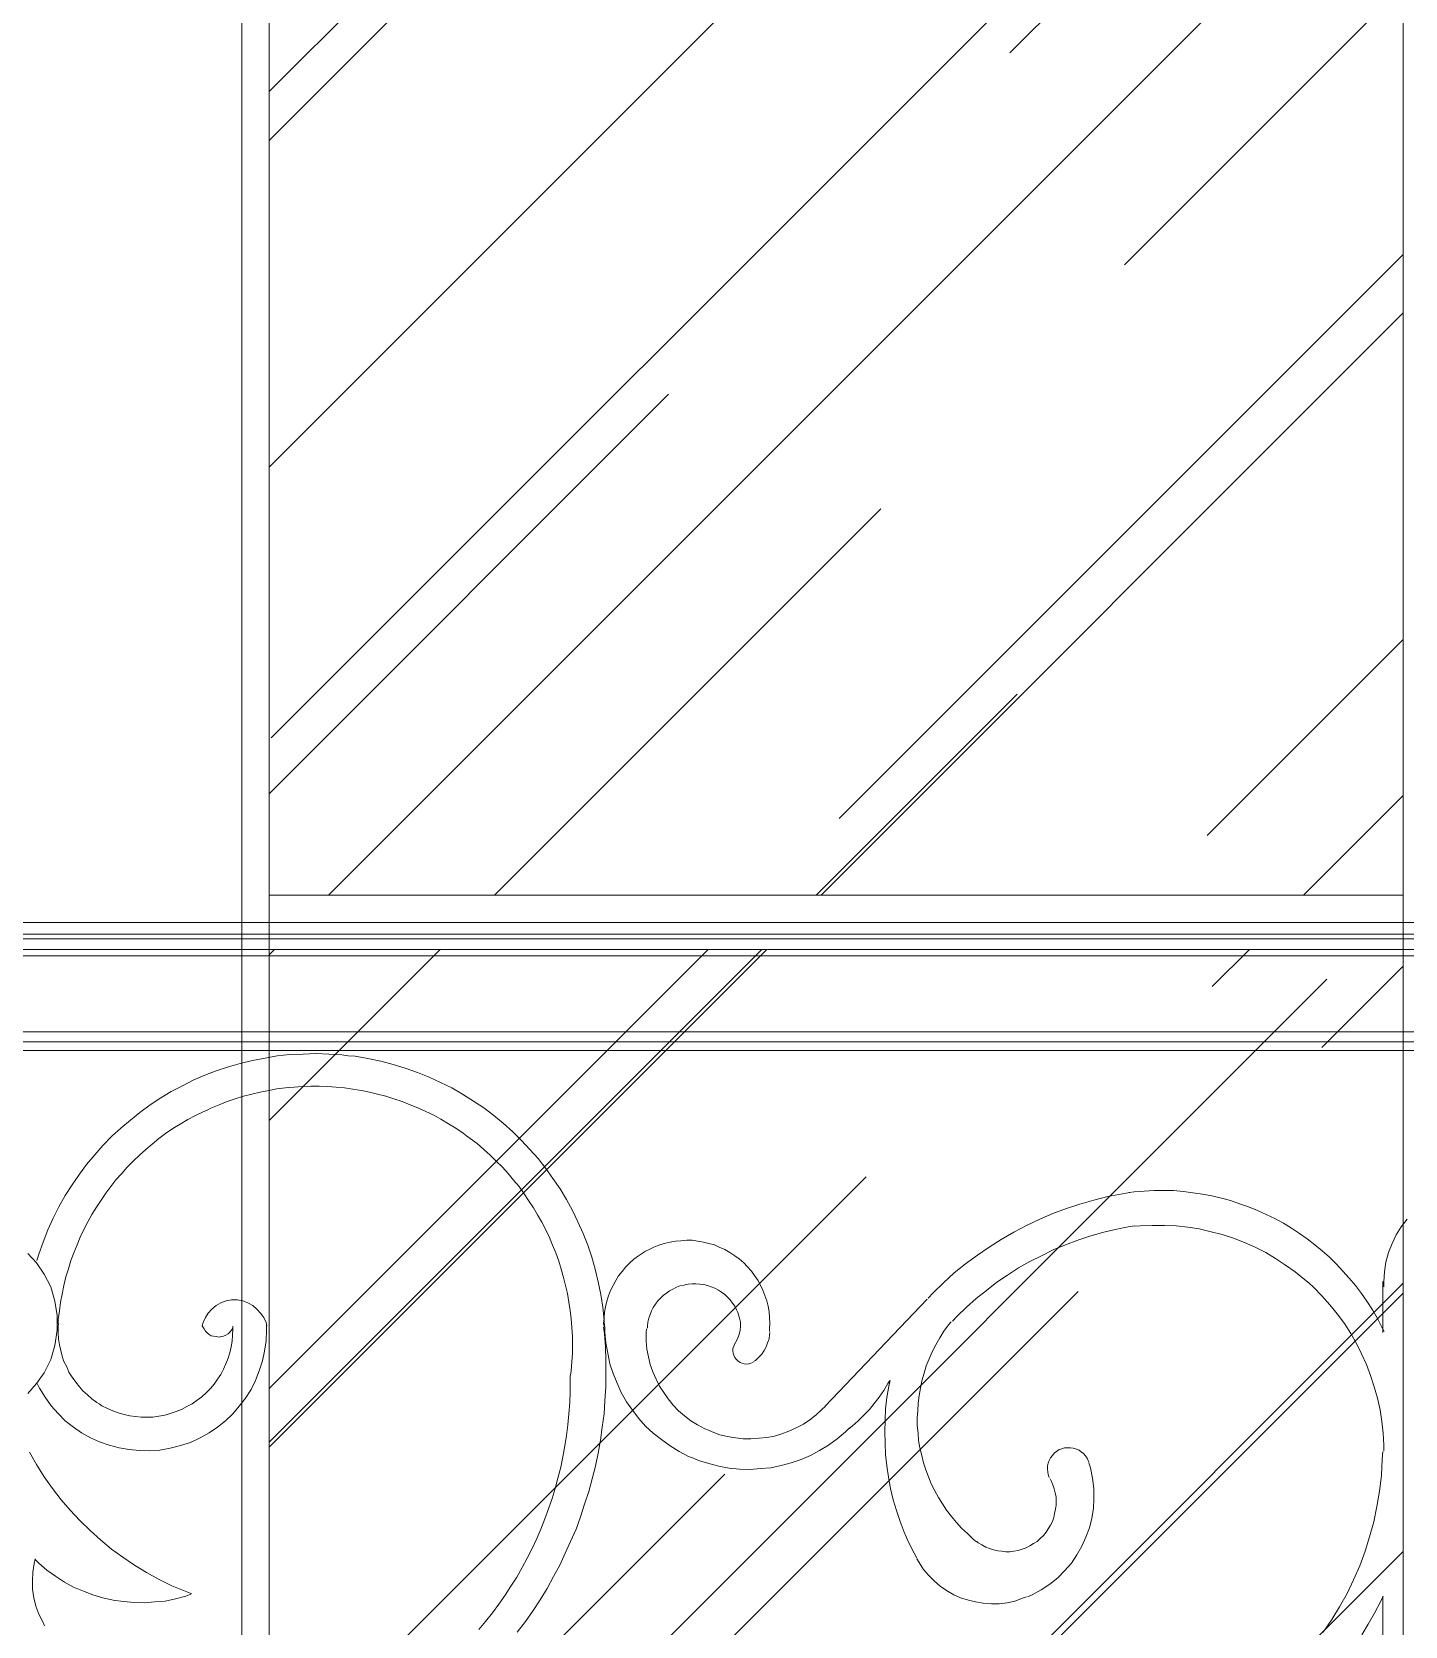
# Model space of a CAD drawing. Header units: millimetres. Extents: x -9564 to 494436, y -140371 to 4257.
# Drawn here: x 130236 to 130742, y -8964 to -8377 of the extents above; entities that cross this region are included whole.
import ezdxf

# ---------------------------------------------------------------- set-up
doc = ezdxf.new("R2010")
doc.units = ezdxf.units.MM
doc.header["$MEASUREMENT"] = 0
doc.linetypes.add('SLD-Solid', pattern=[0])
for name, color, linetype, lineweight in [('0.05', 252, 'Continuous', 5), ('09-Arsiran', 8, 'Continuous', 5), ('DOOR OPENING', 4, 'SLD-Solid', 5)]:
    doc.layers.add(name, color=color, linetype=linetype, lineweight=lineweight)

# ---------------------------------------------------------------- blocks, each defined once
blk = doc.blocks.new('j1')
at = {"layer": '09-Arsiran'}
h = blk.add_hatch(dxfattribs=at)
h.set_pattern_fill('AR-RROOF', color=256, scale=0.005, angle=45)
h.set_pattern_definition([(45, (0.02591, 0), (0.107763073, 0.287368196), [1.905, -0.254, 0.635, -0.127]), (45, (0.10044, 0.16434), (-0.20923997, 0.029634845), [0.381, -0.04191, 0.762, -0.09525]), (45, (-0.005524, 0.12123), (0.406805602, 0.527141034), [1.016, -0.1778, 0.508, -0.127])])
h.paths.add_polyline_path([(343.988, 201.51922), (343.93007, 201.51922), (343.5702, 201.51922), (343.5702, 200.72589), (343.988, 200.72589)])
h.paths.add_polyline_path([(343.5702, 199.91256), (343.988, 199.91256), (343.988, 200.70589), (343.5702, 200.70589)])
h.paths.add_polyline_path([(343.5702, 199.89256), (343.5702, 199.04853), (343.93007, 199.04853), (343.988, 199.04853), (343.988, 199.89256)])
h.paths.add_polyline_path([(342.9704, 199.04853), (343.22033, 199.04853), (343.3902, 199.04853), (343.3902, 199.89256), (343.22033, 199.89256), (342.9704, 199.89256)])
h.paths.add_polyline_path([(343.3902, 200.70589), (343.22033, 200.70589), (342.9704, 200.70589), (342.9704, 199.91256), (343.22033, 199.91256), (343.3902, 199.91256)])
h.paths.add_polyline_path([(342.9704, 200.72589), (343.22033, 200.72589), (343.3902, 200.72589), (343.3902, 201.51922), (343.22033, 201.51922), (342.9704, 201.51922)])
at = {"layer": 'DOOR OPENING'}
for p, q in [((343.5702, 199.91256), (343.988, 199.91256)), ((343.988, 199.89256), (343.5702, 199.89256))]:
    blk.add_line(p, q, dxfattribs=at)
for points in [[(343.5602, 201.52922), (343.5602, 199.03853), (343.998, 199.03853), (343.998, 201.52922)], [(343.988, 199.04853), (343.93007, 199.04853), (343.5702, 199.04853), (343.5702, 200.70589), (343.988, 200.70589)]]:
    blk.add_lwpolyline(points, close=True, dxfattribs=at)
blk = doc.blocks.new('DRHRH')
at = {"layer": '0.05'}
for p, q in [((692.7269, -24.2252), (668.9209, -24.2252)), ((668.9209, -24.2832), (692.7269, -24.2832)), ((668.9209, -24.3056), (692.7269, -24.3056)), ((668.9209, -24.3592), (692.7269, -24.3592)), ((668.9209, -24.3904), (692.7269, -24.3904)), ((668.9209, -24.7657), (692.7269, -24.7657)), ((668.9209, -24.8149), (692.7269, -24.8149)), ((668.9209, -24.8574), (692.7269, -24.8574)), ((669.8973, -24.8574), (691.4245, -24.8574)), ((669.8973, -24.8574), (691.4245, -24.8574)), ((681.9968, -24.8953), (681.9343, -24.9066)), ((682.0571, -24.8841), (681.9968, -24.8953)), ((682.1197, -24.8774), (682.0571, -24.8841)), ((682.1844, -24.8753), (682.1197, -24.8774)), ((682.247, -24.873), (682.1844, -24.8753)), ((682.3118, -24.8753), (682.247, -24.873)), ((682.3765, -24.8797), (682.3118, -24.8753)), ((682.4078, -24.8841), (682.3765, -24.8797)), ((682.4414, -24.8864), (682.4078, -24.8841)), ((682.504, -24.8976), (682.4414, -24.8864)), ((681.7555, -24.9579), (681.6997, -24.9803)), ((681.8158, -24.9378), (681.7555, -24.9579)), ((681.874, -24.9221), (681.8158, -24.9378)), ((681.9343, -24.9066), (681.874, -24.9221)), ((682.5687, -24.911), (682.504, -24.8976)), ((682.6291, -24.9266), (682.5687, -24.911)), ((682.6894, -24.9444), (682.6291, -24.9266)), ((682.7497, -24.9668), (682.6894, -24.9444)), ((682.8078, -24.9891), (682.7497, -24.9668)), ((681.588, -25.0316), (681.5321, -25.0607)), ((681.6416, -25.0048), (681.588, -25.0316)), ((681.6997, -24.9803), (681.6416, -25.0048)), ((682.0548, -25.0473), (682.0147, -25.0561)), ((682.0973, -25.0428), (682.0548, -25.0473)), ((682.1398, -25.0383), (682.0973, -25.0428)), ((682.18, -25.0361), (682.1398, -25.0383)), ((682.2224, -25.0338), (682.18, -25.0361)), ((682.2648, -25.0338), (682.2224, -25.0338)), ((682.3051, -25.0361), (682.2648, -25.0338)), ((682.3475, -25.0383), (682.3051, -25.0361)), ((682.39, -25.0428), (682.3475, -25.0383)), ((682.4302, -25.0494), (682.39, -25.0428)), ((682.4727, -25.0561), (682.4302, -25.0494)), ((682.8636, -25.016), (682.8078, -24.9891)), ((682.9195, -25.0428), (682.8636, -25.016)), ((682.9731, -25.074), (682.9195, -25.0428)), ((681.4293, -25.1254), (681.378, -25.1634)), ((681.4807, -25.092), (681.4293, -25.1254)), ((681.5321, -25.0607), (681.4807, -25.092)), ((681.769, -25.1254), (681.7287, -25.1433)), ((681.8091, -25.1098), (681.769, -25.1254)), ((681.8494, -25.0964), (681.8091, -25.1098)), ((681.8895, -25.083), (681.8494, -25.0964)), ((681.932, -25.074), (681.8895, -25.083)), ((681.9723, -25.0629), (681.932, -25.074)), ((682.0147, -25.0561), (681.9723, -25.0629)), ((682.5128, -25.0629), (682.4727, -25.0561)), ((682.5531, -25.074), (682.5128, -25.0629)), ((682.5932, -25.083), (682.5531, -25.074)), ((682.6335, -25.0964), (682.5932, -25.083)), ((682.6737, -25.1098), (682.6335, -25.0964)), ((682.7139, -25.1254), (682.6737, -25.1098)), ((682.7519, -25.1411), (682.7139, -25.1254)), ((683.0267, -25.1076), (682.9731, -25.074)), ((683.0781, -25.1411), (683.0267, -25.1076)), ((681.331, -25.2014), (681.2841, -25.2416)), ((681.378, -25.1634), (681.331, -25.2014)), ((681.6147, -25.1991), (681.5768, -25.2216)), ((681.6527, -25.1791), (681.6147, -25.1991)), ((681.6907, -25.1611), (681.6527, -25.1791)), ((681.7108, -25.1523), (681.6907, -25.1611)), ((681.7287, -25.1433), (681.7108, -25.1523)), ((682.7921, -25.159), (682.7519, -25.1411)), ((682.8301, -25.1768), (682.7921, -25.159)), ((682.8658, -25.197), (682.8301, -25.1768)), ((682.9038, -25.2193), (682.8658, -25.197)), ((683.1272, -25.1791), (683.0781, -25.1411)), ((683.1741, -25.217), (683.1272, -25.1791)), ((681.2394, -25.2818), (681.1947, -25.3265)), ((681.2841, -25.2416), (681.2394, -25.2818)), ((681.5053, -25.2684), (681.4718, -25.293)), ((681.541, -25.2438), (681.5053, -25.2684)), ((681.5768, -25.2216), (681.541, -25.2438)), ((682.9395, -25.2416), (682.9038, -25.2193)), ((682.9754, -25.2661), (682.9395, -25.2416)), ((682.9932, -25.2796), (682.9754, -25.2661)), ((683.0111, -25.293), (682.9932, -25.2796)), ((683.2211, -25.2595), (683.1741, -25.217)), ((683.2635, -25.302), (683.2211, -25.2595)), ((681.1947, -25.3265), (681.1546, -25.3734)), ((681.407, -25.3466), (681.3757, -25.3757)), ((681.4383, -25.3198), (681.407, -25.3466)), ((681.4718, -25.293), (681.4383, -25.3198)), ((683.0445, -25.3176), (683.0111, -25.293)), ((683.0781, -25.3466), (683.0445, -25.3176)), ((683.1094, -25.3757), (683.0781, -25.3466)), ((683.3059, -25.3466), (683.2635, -25.302)), ((683.3462, -25.3913), (683.3059, -25.3466)), ((681.1143, -25.4204), (681.0786, -25.4695)), ((681.1546, -25.3734), (681.1143, -25.4204)), ((681.3154, -25.4337), (681.2886, -25.465)), ((681.3444, -25.4047), (681.3154, -25.4337)), ((681.3757, -25.3757), (681.3444, -25.4047)), ((683.1384, -25.4047), (683.1094, -25.3757)), ((683.1696, -25.4337), (683.1384, -25.4047)), ((683.1987, -25.465), (683.1696, -25.4337)), ((683.3841, -25.4404), (683.3462, -25.3913)), ((683.4199, -25.4896), (683.3841, -25.4404)), ((681.0429, -25.5208), (681.0093, -25.5745)), ((681.0786, -25.4695), (681.0429, -25.5208)), ((681.2596, -25.4963), (681.235, -25.5298)), ((681.2886, -25.465), (681.2596, -25.4963)), ((683.2255, -25.4985), (683.1987, -25.465)), ((683.2524, -25.5298), (683.2255, -25.4985)), ((683.4556, -25.541), (683.4199, -25.4896)), ((681.0093, -25.5745), (680.978, -25.6304)), ((681.1859, -25.5968), (681.1634, -25.6325)), ((681.2104, -25.5633), (681.1859, -25.5968)), ((681.235, -25.5298), (681.2104, -25.5633)), ((683.2769, -25.5655), (683.2524, -25.5298)), ((683.2992, -25.5991), (683.2769, -25.5655)), ((683.3238, -25.6348), (683.2992, -25.5991)), ((683.4869, -25.5945), (683.4556, -25.541)), ((683.5159, -25.6483), (683.4869, -25.5945)), ((686.094, -25.5968), (686.0248, -25.617)), ((686.1633, -25.579), (686.094, -25.5968)), ((686.2348, -25.5655), (686.1633, -25.579)), ((686.2705, -25.5588), (686.2348, -25.5655)), ((686.2928, -25.5566), (686.2682, -25.5588)), ((686.342, -25.5521), (686.2928, -25.5566)), ((686.3911, -25.55), (686.342, -25.5521)), ((686.4381, -25.55), (686.3911, -25.55)), ((686.4872, -25.55), (686.4381, -25.55)), ((686.5364, -25.5544), (686.4872, -25.55)), ((686.5832, -25.5611), (686.5364, -25.5544)), ((686.6302, -25.5678), (686.5832, -25.5611)), ((686.6771, -25.5767), (686.6302, -25.5678)), ((686.7241, -25.5878), (686.6771, -25.5767)), ((686.7687, -25.5991), (686.7241, -25.5878)), ((686.8134, -25.6147), (686.7687, -25.5991)), ((680.978, -25.6304), (680.949, -25.6862)), ((681.1411, -25.6683), (681.121, -25.7041)), ((681.1634, -25.6325), (681.1411, -25.6683)), ((683.3439, -25.6705), (683.3238, -25.6348)), ((683.3641, -25.7063), (683.3439, -25.6705)), ((683.5428, -25.7041), (683.5159, -25.6483)), ((685.8907, -25.6638), (685.826, -25.6907)), ((685.9577, -25.6393), (685.8907, -25.6638)), ((686.0248, -25.617), (685.9577, -25.6393)), ((686.8581, -25.6304), (686.8134, -25.6147)), ((686.9028, -25.6483), (686.8581, -25.6304)), ((686.9452, -25.6683), (686.9028, -25.6483)), ((686.9876, -25.6884), (686.9452, -25.6683)), ((680.9222, -25.7443), (680.8999, -25.8045)), ((680.949, -25.6862), (680.9222, -25.7443)), ((681.101, -25.7421), (681.083, -25.78)), ((681.121, -25.7041), (681.101, -25.7421)), ((683.3841, -25.7443), (683.3641, -25.7063)), ((683.4021, -25.7823), (683.3841, -25.7443)), ((683.5696, -25.7621), (683.5428, -25.7041)), ((683.5919, -25.8202), (683.5696, -25.7621)), ((685.6986, -25.7554), (685.636, -25.7912)), ((685.7611, -25.722), (685.6986, -25.7554)), ((685.826, -25.6907), (685.7611, -25.722)), ((686.1365, -25.7577), (686.074, -25.7755)), ((686.199, -25.7421), (686.1365, -25.7577)), ((686.2638, -25.7287), (686.199, -25.7421)), ((686.2951, -25.7241), (686.2638, -25.7287)), ((686.3241, -25.7241), (686.2951, -25.7264)), ((686.3822, -25.722), (686.3241, -25.7241)), ((686.4425, -25.722), (686.3822, -25.722)), ((686.5007, -25.7241), (686.4425, -25.722)), ((686.5587, -25.7308), (686.5007, -25.7241)), ((686.6145, -25.7398), (686.5587, -25.7308)), ((686.6727, -25.7532), (686.6145, -25.7398)), ((686.7285, -25.7667), (686.6727, -25.7532)), ((687.0301, -25.7108), (686.9876, -25.6884)), ((687.0704, -25.7354), (687.0301, -25.7108)), ((687.1105, -25.7621), (687.0704, -25.7354)), ((687.1485, -25.789), (687.1105, -25.7621)), ((687.6132, -25.7287), (687.5886, -25.7688)), ((687.6422, -25.6907), (687.6132, -25.7287)), ((680.8999, -25.8045), (680.8776, -25.865)), ((681.0674, -25.818), (681.0517, -25.8582)), ((681.083, -25.78), (681.0674, -25.818)), ((683.4176, -25.8202), (683.4021, -25.7823)), ((683.4333, -25.8582), (683.4176, -25.8202)), ((683.6121, -25.8783), (683.5919, -25.8202)), ((683.918, -25.8291), (683.8913, -25.8425)), ((683.9426, -25.8202), (683.918, -25.8291)), ((683.9695, -25.8113), (683.9426, -25.8202)), ((683.9985, -25.8045), (683.9695, -25.8113)), ((684.0253, -25.8001), (683.9985, -25.8045)), ((684.0522, -25.7978), (684.0253, -25.8001)), ((684.0812, -25.7957), (684.0522, -25.7978)), ((684.1079, -25.7957), (684.0812, -25.7957)), ((684.1348, -25.8001), (684.1079, -25.7957)), ((684.1638, -25.8045), (684.1348, -25.8001)), ((684.1906, -25.8113), (684.1638, -25.8045)), ((684.2175, -25.818), (684.1906, -25.8113)), ((684.242, -25.8291), (684.2175, -25.818)), ((684.2688, -25.8404), (684.242, -25.8291)), ((684.2935, -25.856), (684.2688, -25.8404)), ((685.5757, -25.8291), (685.5177, -25.8694)), ((685.636, -25.7912), (685.5757, -25.8291)), ((685.9533, -25.818), (685.893, -25.8425)), ((686.0135, -25.7957), (685.9533, -25.818)), ((686.074, -25.7755), (686.0135, -25.7957)), ((686.7844, -25.7845), (686.7285, -25.7667)), ((686.8379, -25.8068), (686.7844, -25.7845)), ((686.8916, -25.8291), (686.8379, -25.8068)), ((686.9429, -25.856), (686.8916, -25.8291)), ((687.1865, -25.818), (687.1485, -25.789)), ((687.2222, -25.8471), (687.1865, -25.818)), ((687.5685, -25.8113), (687.5506, -25.856)), ((687.5886, -25.7688), (687.5685, -25.8113)), ((680.8663, -25.9074), (680.8239, -25.8604)), ((680.9043, -25.9632), (680.8663, -25.9074)), ((680.8776, -25.865), (680.8686, -25.8962)), ((681.0362, -25.8962), (681.025, -25.9364)), ((681.0517, -25.8582), (681.0362, -25.8962)), ((683.4489, -25.8984), (683.4333, -25.8582)), ((683.4601, -25.9387), (683.4489, -25.8984)), ((683.6276, -25.9387), (683.6121, -25.8783)), ((683.7996, -25.9074), (683.7796, -25.9275)), ((683.8198, -25.8895), (683.7996, -25.9074)), ((683.8421, -25.8717), (683.8198, -25.8895)), ((683.8666, -25.856), (683.8421, -25.8717)), ((683.8779, -25.8493), (683.8666, -25.856)), ((683.8913, -25.8425), (683.8779, -25.8493)), ((684.3046, -25.8627), (684.2935, -25.856)), ((684.318, -25.8717), (684.3046, -25.8627)), ((684.3403, -25.8872), (684.318, -25.8717)), ((684.3626, -25.9074), (684.3403, -25.8872)), ((684.3805, -25.9252), (684.3626, -25.9074)), ((685.4596, -25.9118), (685.4037, -25.9565)), ((685.5177, -25.8694), (685.4596, -25.9118)), ((685.7768, -25.9007), (685.721, -25.932)), ((685.8348, -25.8717), (685.7768, -25.9007)), ((685.893, -25.8425), (685.8348, -25.8717)), ((686.9921, -25.885), (686.9429, -25.856)), ((687.0412, -25.9185), (686.9921, -25.885)), ((687.0882, -25.9521), (687.0412, -25.9185)), ((687.2579, -25.8783), (687.2222, -25.8471)), ((687.2915, -25.9118), (687.2579, -25.8783)), ((687.3249, -25.9475), (687.2915, -25.9118)), ((687.5372, -25.903), (687.5305, -25.9521)), ((687.5506, -25.856), (687.5372, -25.903)), ((680.9379, -26.0258), (680.9043, -25.9632)), ((681.0116, -25.9767), (681.0026, -26.0191)), ((681.025, -25.9364), (681.0116, -25.9767)), ((683.4712, -25.9788), (683.4601, -25.9387)), ((683.4825, -26.0191), (683.4712, -25.9788)), ((683.6433, -26.0012), (683.6276, -25.9387)), ((683.7305, -25.9945), (683.717, -26.0191)), ((683.7438, -25.9721), (683.7305, -25.9945)), ((683.7616, -25.9498), (683.7438, -25.9721)), ((683.7796, -25.9275), (683.7616, -25.9498)), ((684.4006, -25.9475), (684.3805, -25.9252)), ((684.4163, -25.97), (684.4006, -25.9475)), ((684.4319, -25.9922), (684.4163, -25.97)), ((684.4453, -26.0168), (684.4319, -25.9922)), ((685.4037, -25.9565), (685.3501, -26.0057)), ((685.6673, -25.9677), (685.6137, -26.0034)), ((685.721, -25.932), (685.6673, -25.9677)), ((687.1351, -25.99), (687.0882, -25.9521)), ((687.1575, -26.0079), (687.1351, -25.99)), ((687.3562, -25.9834), (687.3249, -25.9475)), ((687.3875, -26.0191), (687.3562, -25.9834)), ((687.5216, -26.2514), (687.5216, -25.999)), ((687.5305, -25.9521), (687.5261, -26.0012)), ((680.958, -26.0972), (680.9379, -26.0258)), ((680.9937, -26.0615), (680.9847, -26.1017)), ((681.0026, -26.0191), (680.9937, -26.0615)), ((683.4913, -26.0592), (683.4825, -26.0191)), ((683.4981, -26.1017), (683.4913, -26.0592)), ((683.6566, -26.0638), (683.6433, -26.0012)), ((683.6656, -26.1262), (683.6566, -26.0638)), ((683.6946, -26.0704), (683.6858, -26.0972)), ((683.7036, -26.0437), (683.6946, -26.0704)), ((683.717, -26.0191), (683.7036, -26.0437)), ((683.965, -26.0682), (683.9516, -26.0817)), ((683.9806, -26.0571), (683.965, -26.0682)), ((683.9963, -26.0458), (683.9806, -26.0571)), ((684.0119, -26.037), (683.9963, -26.0458)), ((684.0298, -26.028), (684.0119, -26.037)), ((684.0476, -26.0212), (684.0298, -26.028)), ((684.0678, -26.0168), (684.0476, -26.0212)), ((684.0767, -26.0145), (684.0678, -26.0168)), ((684.0879, -26.0124), (684.0767, -26.0145)), ((684.1079, -26.0101), (684.0879, -26.0124)), ((684.1259, -26.0101), (684.1079, -26.0101)), ((684.1459, -26.0124), (684.1259, -26.0101)), ((684.166, -26.0145), (684.1459, -26.0124)), ((684.1839, -26.0191), (684.166, -26.0145)), ((684.2018, -26.0258), (684.1839, -26.0191)), ((684.2196, -26.0325), (684.2018, -26.0258)), ((684.2376, -26.0414), (684.2196, -26.0325)), ((684.2532, -26.0525), (684.2376, -26.0414)), ((684.2688, -26.0638), (684.2532, -26.0525)), ((684.2822, -26.0771), (684.2688, -26.0638)), ((684.2956, -26.0905), (684.2822, -26.0771)), ((684.4565, -26.0414), (684.4453, -26.0168)), ((684.4676, -26.0682), (684.4565, -26.0414)), ((684.4766, -26.095), (684.4676, -26.0682)), ((685.2987, -26.0548), (685.2741, -26.0817)), ((685.3501, -26.0057), (685.2987, -26.0548)), ((685.5623, -26.0437), (685.511, -26.0838)), ((685.6137, -26.0034), (685.5623, -26.0437)), ((687.1798, -26.028), (687.1575, -26.0079)), ((687.2199, -26.0704), (687.1798, -26.028)), ((687.2602, -26.1151), (687.2199, -26.0704)), ((687.4166, -26.0592), (687.3875, -26.0191)), ((687.4433, -26.0972), (687.4166, -26.0592)), ((687.5261, -26.0012), (687.5261, -26.0258)), ((680.9692, -26.1665), (680.958, -26.0972)), ((680.9803, -26.1442), (680.9736, -26.1867)), ((680.9847, -26.1017), (680.9803, -26.1442)), ((681.7153, -26.1554), (681.7018, -26.1777)), ((681.7331, -26.1352), (681.7153, -26.1554)), ((681.7555, -26.1174), (681.7331, -26.1352)), ((681.7778, -26.104), (681.7555, -26.1174)), ((681.8047, -26.095), (681.7778, -26.104)), ((681.8314, -26.0905), (681.8047, -26.095)), ((681.8448, -26.0905), (681.8314, -26.0905)), ((681.8605, -26.0905), (681.8448, -26.0905)), ((681.8873, -26.095), (681.8605, -26.0905)), ((681.9118, -26.104), (681.8873, -26.095)), ((681.9364, -26.1174), (681.9118, -26.104)), ((681.9566, -26.1352), (681.9364, -26.1174)), ((681.9744, -26.1554), (681.9566, -26.1352)), ((681.9901, -26.1777), (681.9744, -26.1554)), ((683.5048, -26.142), (683.4981, -26.1017)), ((683.5092, -26.1844), (683.5048, -26.142)), ((683.6723, -26.1911), (683.6656, -26.1262)), ((683.6746, -26.1508), (683.6723, -26.1799)), ((683.6791, -26.1241), (683.6746, -26.1508)), ((683.6858, -26.0972), (683.6791, -26.1241)), ((683.9069, -26.1442), (683.9002, -26.1621)), ((683.9159, -26.1285), (683.9069, -26.1442)), ((683.927, -26.1107), (683.9159, -26.1285)), ((683.9382, -26.095), (683.927, -26.1107)), ((683.9516, -26.0817), (683.9382, -26.095)), ((684.3068, -26.1062), (684.2956, -26.0905)), ((684.318, -26.1218), (684.3068, -26.1062)), ((684.3269, -26.1397), (684.318, -26.1218)), ((684.3313, -26.1487), (684.3269, -26.1397)), ((684.3359, -26.1598), (684.3336, -26.1508)), ((684.4833, -26.1218), (684.4766, -26.095)), ((684.4877, -26.1487), (684.4833, -26.1218)), ((684.49, -26.1777), (684.4877, -26.1487)), ((685.2697, -26.0861), (684.7647, -26.6155)), ((685.464, -26.1262), (685.4171, -26.171)), ((685.511, -26.0838), (685.464, -26.1262)), ((687.2959, -26.1598), (687.2602, -26.1151)), ((687.4702, -26.1397), (687.4433, -26.0972)), ((687.4948, -26.1821), (687.4702, -26.1397)), ((680.9692, -26.2402), (680.9692, -26.1665)), ((680.9736, -26.1867), (680.9736, -26.209)), ((680.9759, -26.209), (680.9736, -26.2224)), ((680.9736, -26.2224), (680.9736, -26.2537)), ((681.6907, -26.2022), (681.6863, -26.2179)), ((681.6863, -26.2179), (681.6951, -26.2335)), ((681.7018, -26.1777), (681.6907, -26.2022)), ((681.6951, -26.2335), (681.7018, -26.2447)), ((681.8314, -26.2402), (681.8381, -26.2291)), ((681.836, -26.2648), (681.8381, -26.2358)), ((681.8381, -26.2358), (681.8381, -26.2201)), ((682.0013, -26.2022), (681.9901, -26.1777)), ((682.0057, -26.2179), (682.0013, -26.2022)), ((682.0035, -26.2402), (682.0035, -26.2134)), ((683.5138, -26.2268), (683.5092, -26.1844)), ((683.5159, -26.2692), (683.5138, -26.2268)), ((683.6723, -26.1799), (683.6701, -26.209)), ((683.6701, -26.209), (683.6723, -26.2224)), ((683.6746, -26.2581), (683.6701, -26.2247)), ((683.6746, -26.2247), (683.6723, -26.1911)), ((683.6768, -26.2224), (683.6768, -26.2492)), ((683.8823, -26.2335), (683.8801, -26.2537)), ((683.889, -26.2), (683.8868, -26.2201)), ((683.8868, -26.2201), (683.8868, -26.2291)), ((683.8935, -26.1799), (683.889, -26.2)), ((683.9002, -26.1621), (683.8935, -26.1799)), ((684.3426, -26.1799), (684.3359, -26.1598)), ((684.347, -26.2), (684.3426, -26.1799)), ((684.3447, -26.2402), (684.347, -26.2201)), ((684.347, -26.2201), (684.347, -26.2)), ((684.4922, -26.2045), (684.49, -26.1777)), ((684.49, -26.2335), (684.4922, -26.2045)), ((684.49, -26.2469), (684.49, -26.2335)), ((685.3747, -26.2134), (685.3523, -26.2447)), ((685.3881, -26.1978), (685.3747, -26.2134)), ((685.4171, -26.171), (685.3947, -26.1955)), ((687.3316, -26.2067), (687.2959, -26.1598)), ((687.3629, -26.2558), (687.3316, -26.2067)), ((687.5171, -26.2247), (687.4948, -26.1821)), ((687.5283, -26.2469), (687.5171, -26.2247)), ((680.958, -26.3162), (680.9692, -26.2402)), ((680.9736, -26.2537), (680.9759, -26.2827)), ((680.9759, -26.2827), (680.9803, -26.3117)), ((680.9803, -26.3117), (680.987, -26.3408)), ((681.7018, -26.2447), (681.7108, -26.2537)), ((681.7108, -26.2537), (681.7198, -26.2604)), ((681.7198, -26.2604), (681.731, -26.2671)), ((681.731, -26.2671), (681.7421, -26.2692)), ((681.7421, -26.2692), (681.7555, -26.2715)), ((681.7555, -26.2715), (681.769, -26.2738)), ((681.769, -26.2738), (681.7801, -26.2715)), ((681.7801, -26.2715), (681.7913, -26.2692)), ((681.7913, -26.2692), (681.8024, -26.2648)), ((681.8024, -26.2648), (681.8136, -26.2581)), ((681.8136, -26.2581), (681.8225, -26.2492)), ((681.8225, -26.2492), (681.8314, -26.2402)), ((681.8293, -26.3229), (681.8337, -26.2938)), ((681.8337, -26.2938), (681.836, -26.2648)), ((681.9945, -26.343), (682.0013, -26.2917)), ((682.0013, -26.2917), (682.0035, -26.2402)), ((683.5159, -26.3117), (683.5159, -26.2692)), ((683.5159, -26.3542), (683.5159, -26.3117)), ((683.6791, -26.3229), (683.6746, -26.2581)), ((683.6768, -26.2492), (683.6812, -26.3028)), ((683.6812, -26.3028), (683.6902, -26.3542)), ((683.8801, -26.2537), (683.8801, -26.2938)), ((683.8801, -26.2938), (683.8846, -26.3341)), ((684.3202, -26.3028), (684.3135, -26.3184)), ((684.3202, -26.3051), (684.3246, -26.2961)), ((684.3246, -26.2961), (684.3336, -26.2782)), ((684.3336, -26.2782), (684.3403, -26.2604)), ((684.3403, -26.2604), (684.3447, -26.2402)), ((684.4743, -26.3229), (684.481, -26.3028)), ((684.481, -26.3028), (684.4877, -26.2827)), ((684.4877, -26.2827), (684.49, -26.2625)), ((684.49, -26.2625), (684.4922, -26.2514)), ((685.3121, -26.3117), (685.2943, -26.3475)), ((685.3323, -26.2782), (685.3121, -26.3117)), ((685.3523, -26.2447), (685.3323, -26.2782)), ((687.3921, -26.3051), (687.3629, -26.2558)), ((687.4166, -26.3564), (687.3921, -26.3051)), ((680.9043, -26.4502), (680.9379, -26.3855)), ((680.9379, -26.3855), (680.958, -26.3162)), ((680.987, -26.3408), (680.9937, -26.3675)), ((680.9937, -26.3675), (681.0026, -26.3944)), ((681.8024, -26.4055), (681.8136, -26.3788)), ((681.8136, -26.3788), (681.8225, -26.3519)), ((681.8225, -26.3519), (681.8293, -26.3229)), ((681.9677, -26.4412), (681.9834, -26.3921)), ((681.9834, -26.3921), (681.9945, -26.343)), ((683.5138, -26.3967), (683.5159, -26.3542)), ((683.6812, -26.3899), (683.6791, -26.3229)), ((683.6812, -26.4569), (683.6812, -26.3899)), ((683.6902, -26.3542), (683.7013, -26.4055)), ((683.8846, -26.3341), (683.8913, -26.3721)), ((683.8913, -26.3721), (683.9002, -26.4101)), ((684.3135, -26.3184), (684.309, -26.3297)), ((684.309, -26.3297), (684.309, -26.343)), ((684.309, -26.343), (684.3113, -26.3542)), ((684.3113, -26.3542), (684.3135, -26.3631)), ((684.3135, -26.3631), (684.318, -26.3742)), ((684.318, -26.3742), (684.3246, -26.3832)), ((684.3246, -26.3832), (684.3336, -26.3921)), ((684.3336, -26.3921), (684.3447, -26.3988)), ((684.4117, -26.3944), (684.4207, -26.3899)), ((684.4207, -26.3899), (684.4363, -26.3742)), ((684.4363, -26.3742), (684.452, -26.3587)), ((684.452, -26.3587), (684.4632, -26.3408)), ((684.4632, -26.3408), (684.4743, -26.3229)), ((685.2786, -26.3809), (685.2651, -26.4167)), ((685.2943, -26.3475), (685.2786, -26.3809)), ((687.4412, -26.4101), (687.4166, -26.3564)), ((680.8663, -26.5038), (680.9043, -26.4502)), ((681.0026, -26.3944), (681.016, -26.4212)), ((681.016, -26.4212), (681.0272, -26.4479)), ((681.0272, -26.4479), (681.0429, -26.4725)), ((681.0429, -26.4725), (681.0607, -26.4971)), ((681.7623, -26.4815), (681.7778, -26.4592)), ((681.7778, -26.4592), (681.7913, -26.4324)), ((681.7913, -26.4324), (681.8024, -26.4055)), ((681.9498, -26.4882), (681.9677, -26.4412)), ((683.5048, -26.4905), (683.5048, -26.4637)), ((683.5071, -26.4614), (683.5092, -26.4412)), ((683.5092, -26.4412), (683.5138, -26.3967)), ((683.6812, -26.5217), (683.6812, -26.4569)), ((683.7013, -26.4055), (683.717, -26.4547)), ((683.717, -26.4547), (683.7371, -26.5016)), ((683.9002, -26.4101), (683.9136, -26.4458)), ((683.9136, -26.4458), (683.9292, -26.4815)), ((684.3447, -26.3988), (684.3537, -26.4034)), ((684.3537, -26.4034), (684.3649, -26.4055)), ((684.3649, -26.4055), (684.376, -26.4078)), ((684.376, -26.4078), (684.3872, -26.4055)), ((684.3872, -26.4055), (684.3984, -26.4034)), ((684.3984, -26.4034), (684.4096, -26.3988)), ((685.254, -26.4525), (685.2429, -26.4905)), ((685.2651, -26.4167), (685.254, -26.4525)), ((687.4612, -26.4637), (687.4412, -26.4101)), ((687.4792, -26.5195), (687.4612, -26.4637)), ((680.8239, -26.5529), (680.8663, -26.5038)), ((680.8709, -26.5038), (680.882, -26.5262)), ((680.882, -26.5262), (680.9089, -26.5709)), ((681.0607, -26.4971), (681.0786, -26.5195)), ((681.0786, -26.5195), (681.0964, -26.5396)), ((681.0964, -26.5396), (681.1189, -26.5597)), ((681.684, -26.5686), (681.7064, -26.5485)), ((681.7064, -26.5485), (681.7264, -26.5284)), ((681.7264, -26.5284), (681.7444, -26.5061)), ((681.7444, -26.5061), (681.7623, -26.4815)), ((681.9007, -26.5754), (681.9275, -26.5329)), ((681.9275, -26.5329), (681.9498, -26.4882)), ((683.5025, -26.5977), (683.5048, -26.5441)), ((683.5048, -26.5441), (683.5048, -26.4905)), ((683.6768, -26.5888), (683.6812, -26.5217)), ((683.7371, -26.5016), (683.7572, -26.5485)), ((683.7572, -26.5485), (683.784, -26.5932)), ((683.9292, -26.4815), (683.9471, -26.5172)), ((683.9471, -26.5172), (683.9672, -26.5485)), ((683.9672, -26.5485), (683.9896, -26.5798)), ((685.0329, -26.5709), (685.0552, -26.5374)), ((685.0552, -26.5374), (685.0753, -26.5038)), ((685.0797, -26.5172), (685.0709, -26.5731)), ((685.0753, -26.5038), (685.0843, -26.4882)), ((685.0864, -26.4882), (685.0797, -26.5172)), ((685.2361, -26.5262), (685.2294, -26.5619)), ((685.2429, -26.4905), (685.2361, -26.5262)), ((687.4948, -26.5754), (687.4792, -26.5195)), ((680.9089, -26.5709), (680.9401, -26.6134)), ((680.9401, -26.6134), (680.9736, -26.6514)), ((681.1189, -26.5597), (681.1411, -26.5798)), ((681.1411, -26.5798), (681.1657, -26.5977)), ((681.1657, -26.5977), (681.1769, -26.6044)), ((681.1769, -26.6044), (681.1903, -26.6134)), ((681.1903, -26.6134), (681.2171, -26.6268)), ((681.2171, -26.6268), (681.2439, -26.6379)), ((681.5836, -26.6312), (681.6103, -26.6178)), ((681.6103, -26.6178), (681.6237, -26.6111)), ((681.6237, -26.6111), (681.6371, -26.6044)), ((681.6371, -26.6044), (681.6617, -26.5865)), ((681.6617, -26.5865), (681.684, -26.5686)), ((681.8381, -26.6535), (681.8694, -26.6155)), ((681.8694, -26.6155), (681.9007, -26.5754)), ((683.4981, -26.6535), (683.5025, -26.5977)), ((683.6723, -26.6535), (683.6768, -26.5888)), ((683.784, -26.5932), (683.8131, -26.6356)), ((683.9896, -26.5798), (684.0142, -26.6111)), ((684.0142, -26.6111), (684.0409, -26.6379)), ((684.7492, -26.6312), (684.7647, -26.6178)), ((684.9837, -26.6312), (685.0083, -26.6021)), ((685.0083, -26.6021), (685.0329, -26.5709)), ((685.0641, -26.6289), (685.0619, -26.6848)), ((685.0709, -26.5731), (685.0641, -26.6289)), ((685.225, -26.5999), (685.2227, -26.6379)), ((685.2294, -26.5619), (685.225, -26.5999)), ((687.5082, -26.6334), (687.4948, -26.5754)), ((680.9736, -26.6514), (681.0093, -26.6871)), ((681.0093, -26.6871), (681.0496, -26.7184)), ((681.2439, -26.6379), (681.2707, -26.6491)), ((681.2707, -26.6491), (681.2997, -26.6558)), ((681.2997, -26.6558), (681.3289, -26.6625)), ((681.3289, -26.6625), (681.3556, -26.6669)), ((681.3556, -26.6669), (681.3847, -26.6692)), ((681.3847, -26.6692), (681.4137, -26.6692)), ((681.4137, -26.6692), (681.4427, -26.6692)), ((681.4427, -26.6692), (681.4718, -26.6647)), ((681.4718, -26.6647), (681.5008, -26.6602)), ((681.5008, -26.6602), (681.5277, -26.6514)), ((681.5277, -26.6514), (681.5567, -26.6424)), ((681.5567, -26.6424), (681.5836, -26.6312)), ((681.7623, -26.7184), (681.8003, -26.6871)), ((681.8003, -26.6871), (681.8381, -26.6535)), ((683.4869, -26.7608), (683.4936, -26.7072)), ((683.4936, -26.7072), (683.4981, -26.6535)), ((683.6633, -26.7184), (683.6723, -26.6535)), ((683.8131, -26.6356), (683.8443, -26.6759)), ((683.8443, -26.6759), (683.8779, -26.7138)), ((684.0409, -26.6379), (684.07, -26.6625)), ((684.07, -26.6625), (684.1013, -26.6871)), ((684.1013, -26.6871), (684.1348, -26.7072)), ((684.1348, -26.7072), (684.1705, -26.7272)), ((684.6217, -26.7228), (684.6576, -26.7049)), ((684.6576, -26.7049), (684.6889, -26.6825)), ((684.6889, -26.6825), (684.7202, -26.6579)), ((684.7202, -26.6579), (684.7492, -26.6312)), ((684.8989, -26.7138), (684.9279, -26.6871)), ((684.9279, -26.6871), (684.9569, -26.6602)), ((684.9569, -26.6602), (684.9837, -26.6312)), ((685.0619, -26.6848), (685.0597, -26.7429)), ((685.2227, -26.6379), (685.2206, -26.6736)), ((685.2206, -26.6736), (685.2206, -26.7116)), ((687.5171, -26.6915), (687.5082, -26.6334)), ((687.5238, -26.7496), (687.5171, -26.6915)), ((681.0496, -26.7184), (681.0897, -26.7474)), ((681.0897, -26.7474), (681.1344, -26.7719)), ((681.1344, -26.7719), (681.1791, -26.7921)), ((681.6281, -26.7942), (681.6751, -26.7719)), ((681.6751, -26.7719), (681.7198, -26.7474)), ((681.7198, -26.7474), (681.7623, -26.7184)), ((683.4779, -26.8122), (683.4869, -26.7608)), ((683.6433, -26.8479), (683.6545, -26.7831)), ((683.6545, -26.7831), (683.6633, -26.7184)), ((683.8779, -26.7138), (683.9159, -26.7496)), ((683.9159, -26.7496), (683.956, -26.7809)), ((683.956, -26.7809), (683.9985, -26.8122)), ((684.1705, -26.7272), (684.1883, -26.7339)), ((684.1883, -26.7339), (684.2063, -26.7429)), ((684.2063, -26.7429), (684.2442, -26.7564)), ((684.2442, -26.7564), (684.2822, -26.7652)), ((684.2822, -26.7652), (684.3225, -26.7719)), ((684.3225, -26.7719), (684.3605, -26.7764)), ((684.3605, -26.7764), (684.3984, -26.7764)), ((684.3984, -26.7764), (684.4386, -26.7742)), ((684.4386, -26.7742), (684.4766, -26.7696)), ((684.4766, -26.7696), (684.5146, -26.7629)), ((684.5146, -26.7629), (684.5503, -26.7518)), ((684.5503, -26.7518), (684.586, -26.7384)), ((684.586, -26.7384), (684.6217, -26.7228)), ((684.7826, -26.8076), (684.8251, -26.7764)), ((684.8251, -26.7764), (684.8653, -26.7429)), ((684.8653, -26.7429), (684.8854, -26.7228)), ((684.8832, -26.7251), (684.8989, -26.7138)), ((685.0597, -26.7429), (685.0619, -26.7988)), ((685.2206, -26.7116), (685.225, -26.7496)), ((685.225, -26.7496), (685.2273, -26.7854)), ((685.2273, -26.7854), (685.2339, -26.8211)), ((687.5261, -26.8076), (687.5238, -26.7496)), ((680.8329, -26.8434), (680.8663, -26.9038)), ((681.1791, -26.7921), (681.226, -26.8076)), ((681.226, -26.8076), (681.2751, -26.8211)), ((681.2751, -26.8211), (681.3243, -26.8301)), ((681.3243, -26.8301), (681.3757, -26.8345)), ((681.3757, -26.8345), (681.4249, -26.8368)), ((681.4249, -26.8368), (681.4763, -26.8322)), ((681.4763, -26.8322), (681.5277, -26.8234)), ((681.5277, -26.8234), (681.5544, -26.8166)), ((681.5544, -26.8166), (681.579, -26.8099)), ((681.579, -26.8099), (681.6281, -26.7942)), ((683.4579, -26.9172), (683.4691, -26.8658)), ((683.4691, -26.8658), (683.4779, -26.8122)), ((683.6299, -26.9126), (683.6433, -26.8479)), ((683.9985, -26.8122), (684.0432, -26.8389)), ((684.0432, -26.8389), (684.09, -26.8635)), ((684.09, -26.8635), (684.1146, -26.8725)), ((684.6463, -26.8792), (684.6933, -26.8591)), ((684.6933, -26.8591), (684.738, -26.8345)), ((684.738, -26.8345), (684.7826, -26.8076)), ((685.0619, -26.7988), (685.0641, -26.8546)), ((685.0641, -26.8546), (685.0709, -26.9105)), ((685.2339, -26.8211), (685.2429, -26.8591)), ((685.2429, -26.8591), (685.2518, -26.8948)), ((685.8885, -26.8591), (685.8795, -26.8702)), ((685.8974, -26.8479), (685.8885, -26.8591)), ((685.9086, -26.8389), (685.8974, -26.8479)), ((685.922, -26.8301), (685.9086, -26.8389)), ((685.9354, -26.8255), (685.922, -26.8301)), ((685.9488, -26.8211), (685.9354, -26.8255)), ((685.9623, -26.8211), (685.9488, -26.8211)), ((685.9778, -26.8211), (685.9623, -26.8211)), ((685.9913, -26.8234), (685.9778, -26.8211)), ((686.007, -26.8278), (685.9913, -26.8234)), ((686.0203, -26.8322), (686.007, -26.8278)), ((686.0315, -26.8412), (686.0203, -26.8322)), ((686.0427, -26.8501), (686.0315, -26.8412)), ((686.0515, -26.8613), (686.0427, -26.8501)), ((686.0605, -26.8725), (686.0515, -26.8613)), ((687.5193, -26.8769), (687.5216, -26.8389)), ((687.5261, -26.8368), (687.5261, -26.8076)), ((680.8663, -26.9038), (680.9043, -26.9641)), ((683.4445, -26.9708), (683.4579, -26.9172)), ((683.6142, -26.9752), (683.6299, -26.9126)), ((684.1146, -26.8725), (684.1392, -26.8836)), ((684.1392, -26.8836), (684.1906, -26.8992)), ((684.1906, -26.8992), (684.2398, -26.9126)), ((684.2398, -26.9126), (684.2912, -26.9216)), ((684.2912, -26.9216), (684.3426, -26.9261)), ((684.3426, -26.9261), (684.3939, -26.9283)), ((684.3939, -26.9283), (684.4453, -26.9238)), ((684.4453, -26.9238), (684.4967, -26.9194)), ((684.4967, -26.9194), (684.548, -26.9082)), ((684.548, -26.9082), (684.5972, -26.8948)), ((684.5972, -26.8948), (684.6463, -26.8792)), ((685.0709, -26.9105), (685.0776, -26.9663)), ((685.2518, -26.8948), (685.263, -26.9305)), ((685.263, -26.9305), (685.2764, -26.9641)), ((685.8684, -26.8971), (685.864, -26.9105)), ((685.864, -26.9105), (685.864, -26.9261)), ((685.864, -26.9261), (685.8661, -26.9395)), ((685.8661, -26.9395), (685.8684, -26.9529)), ((685.8728, -26.8836), (685.8684, -26.8971)), ((685.8795, -26.8702), (685.8728, -26.8836)), ((686.0694, -26.8926), (686.0605, -26.8725)), ((686.0761, -26.9194), (686.0694, -26.8948)), ((686.0874, -26.9708), (686.0761, -26.9194)), ((687.5149, -26.9574), (687.5193, -26.8769)), ((680.9043, -26.9641), (680.9467, -27.0222)), ((680.9467, -27.0222), (680.9893, -27.0781)), ((683.4154, -27.0713), (683.4311, -27.0222)), ((683.4311, -27.0222), (683.4445, -26.9708)), ((683.5963, -27.0378), (683.6142, -26.9752)), ((685.0776, -26.9663), (685.0887, -27.0222)), ((685.0887, -27.0222), (685.1021, -27.0781)), ((685.2764, -26.9641), (685.2897, -26.9998)), ((685.2897, -26.9998), (685.3077, -27.0333)), ((685.8684, -26.9529), (685.8728, -26.9685)), ((685.8818, -26.9842), (685.8773, -26.9752)), ((685.8907, -27.0042), (685.8818, -26.9842)), ((685.8974, -27.0244), (685.8907, -27.0042)), ((686.094, -27.0222), (686.0874, -26.9708)), ((686.094, -27.0713), (686.094, -27.0222)), ((687.5059, -27.0355), (687.5149, -26.9574)), ((680.9893, -27.0781), (681.0339, -27.1293)), ((683.3975, -27.1226), (683.4154, -27.0713)), ((683.5562, -27.1629), (683.5762, -27.1003)), ((683.5762, -27.1003), (683.5963, -27.0378)), ((685.1021, -27.0781), (685.1177, -27.1316)), ((685.3077, -27.0333), (685.3256, -27.0668)), ((685.3256, -27.0668), (685.3456, -27.0981)), ((685.3456, -27.0981), (685.3657, -27.1293)), ((685.902, -27.0445), (685.8974, -27.0244)), ((685.9064, -27.0646), (685.902, -27.0445)), ((685.9064, -27.0846), (685.9064, -27.0646)), ((685.9064, -27.1048), (685.9064, -27.0846)), ((686.0918, -27.1205), (686.094, -27.0713)), ((687.4925, -27.1115), (687.5059, -27.0355)), ((681.0339, -27.1293), (681.0809, -27.1808)), ((681.0809, -27.1808), (681.1322, -27.2299)), ((683.3595, -27.2232), (683.3796, -27.1718)), ((683.3796, -27.1718), (683.3975, -27.1226)), ((683.5338, -27.2232), (683.5562, -27.1629)), ((685.1177, -27.1316), (685.1356, -27.1852)), ((685.3657, -27.1293), (685.3903, -27.1606)), ((685.3903, -27.1606), (685.4149, -27.1898)), ((685.8885, -27.1852), (685.8953, -27.1651)), ((685.8953, -27.1651), (685.8997, -27.1451)), ((685.8997, -27.1451), (685.9041, -27.1249)), ((685.9041, -27.1249), (685.9064, -27.1048)), ((686.0717, -27.2165), (686.0828, -27.1696)), ((686.0828, -27.1696), (686.0918, -27.1205)), ((687.4769, -27.1875), (687.4925, -27.1115)), ((681.1322, -27.2299), (681.1836, -27.2768)), ((683.3395, -27.2702), (683.3595, -27.2232)), ((683.5071, -27.2835), (683.5338, -27.2232)), ((685.1356, -27.1852), (685.1557, -27.2389)), ((685.1557, -27.2389), (685.1781, -27.2902)), ((685.4149, -27.1898), (685.4394, -27.2188)), ((685.4394, -27.2188), (685.4686, -27.2455)), ((685.4686, -27.2455), (685.4976, -27.2723)), ((685.8281, -27.2702), (685.8438, -27.2545)), ((685.8438, -27.2545), (685.8573, -27.2389)), ((685.8573, -27.2389), (685.8684, -27.2209)), ((685.8684, -27.2209), (685.8795, -27.2031)), ((685.8795, -27.2031), (685.8885, -27.1852)), ((686.0538, -27.2635), (686.0717, -27.2165)), ((687.4568, -27.2612), (687.4769, -27.1875)), ((681.1836, -27.2768), (681.2373, -27.3215)), ((681.2373, -27.3215), (681.293, -27.3618)), ((683.2925, -27.3662), (683.3171, -27.3193)), ((683.3171, -27.3193), (683.3395, -27.2702)), ((683.4802, -27.3416), (683.5071, -27.2835)), ((685.1781, -27.2902), (685.2049, -27.3416)), ((685.4976, -27.2723), (685.5131, -27.2858)), ((685.5154, -27.2835), (685.5221, -27.2902)), ((685.5221, -27.2902), (685.54, -27.3013)), ((685.54, -27.3013), (685.5601, -27.3126)), ((685.5601, -27.3126), (685.578, -27.3193)), ((685.578, -27.3193), (685.5981, -27.3259)), ((685.5981, -27.3259), (685.6181, -27.3305)), ((685.6181, -27.3305), (685.6383, -27.3326)), ((685.6383, -27.3326), (685.6584, -27.3349)), ((685.6584, -27.3349), (685.6785, -27.3349)), ((685.6785, -27.3349), (685.6986, -27.3326)), ((685.6986, -27.3326), (685.7187, -27.3282)), ((685.7187, -27.3282), (685.7388, -27.3215)), ((685.7388, -27.3215), (685.759, -27.3148)), ((685.759, -27.3148), (685.7768, -27.3059)), ((685.7768, -27.3059), (685.7947, -27.2948)), ((685.7947, -27.2948), (685.8125, -27.2835)), ((685.8125, -27.2835), (685.8215, -27.2768)), ((685.8215, -27.2768), (685.8281, -27.2702)), ((686.0091, -27.3506), (686.0337, -27.3081)), ((686.0337, -27.3081), (686.0538, -27.2635)), ((687.4076, -27.4042), (687.4345, -27.3326)), ((687.4345, -27.3326), (687.4568, -27.2612)), ((680.8552, -27.393), (680.8485, -27.4355)), ((680.8597, -27.3706), (680.8552, -27.393)), ((680.8597, -27.3729), (680.8776, -27.3908)), ((680.8776, -27.3908), (680.9177, -27.4265)), ((681.293, -27.3618), (681.3511, -27.4019)), ((681.3511, -27.4019), (681.4114, -27.4376)), ((683.2412, -27.46), (683.2679, -27.4131)), ((683.2679, -27.4131), (683.2925, -27.3662)), ((683.4221, -27.4578), (683.4534, -27.4019)), ((683.4534, -27.4019), (683.4802, -27.3416)), ((685.2049, -27.3416), (685.2183, -27.3662)), ((685.2183, -27.3706), (685.2294, -27.3885)), ((685.2294, -27.3885), (685.2518, -27.422)), ((685.9488, -27.4288), (685.9824, -27.3908)), ((685.9824, -27.3908), (686.0091, -27.3506)), ((687.3763, -27.4735), (687.4076, -27.4042)), ((680.8485, -27.4355), (680.8463, -27.4779)), ((680.8463, -27.4779), (680.8463, -27.5203)), ((680.9177, -27.4265), (680.9602, -27.4556)), ((680.9602, -27.4556), (681.0049, -27.4846)), ((681.0049, -27.4846), (681.0496, -27.5092)), ((681.4114, -27.4376), (681.474, -27.4712)), ((681.474, -27.4712), (681.5366, -27.5025)), ((683.2121, -27.5048), (683.2412, -27.46)), ((683.3908, -27.5159), (683.4221, -27.4578)), ((685.2518, -27.422), (685.2764, -27.4511)), ((685.2764, -27.4511), (685.3054, -27.4802)), ((685.3054, -27.4802), (685.3344, -27.5048)), ((685.8327, -27.5226), (685.8751, -27.4958)), ((685.8751, -27.4958), (685.9153, -27.4645)), ((685.9153, -27.4645), (685.9488, -27.4288)), ((687.3451, -27.5405), (687.3763, -27.4735)), ((680.8463, -27.5203), (680.853, -27.5628)), ((680.853, -27.5628), (680.8642, -27.603)), ((681.0496, -27.5092), (681.0987, -27.5293)), ((681.0987, -27.5293), (681.1456, -27.5472)), ((681.1456, -27.5472), (681.1947, -27.5628)), ((681.1947, -27.5628), (681.2461, -27.5739)), ((681.2461, -27.5739), (681.2976, -27.5806)), ((681.5031, -27.5785), (681.5544, -27.5672)), ((681.5366, -27.5025), (681.6014, -27.5293)), ((681.5544, -27.5672), (681.6058, -27.5539)), ((681.6014, -27.5293), (681.6348, -27.5426)), ((681.6058, -27.5539), (681.6304, -27.5449)), ((683.1518, -27.594), (683.1831, -27.5493)), ((683.1831, -27.5493), (683.2121, -27.5048)), ((683.3216, -27.6253), (683.3573, -27.5718)), ((683.3573, -27.5718), (683.3908, -27.5159)), ((685.3344, -27.5048), (685.3657, -27.527)), ((685.3657, -27.527), (685.4014, -27.5472)), ((685.4014, -27.5472), (685.435, -27.5628)), ((685.435, -27.5628), (685.473, -27.5739)), ((685.473, -27.5739), (685.5087, -27.5829)), ((685.7031, -27.5785), (685.7411, -27.565)), ((685.7411, -27.565), (685.7611, -27.5583)), ((685.7657, -27.5583), (685.788, -27.5472)), ((685.788, -27.5472), (685.8327, -27.5226)), ((687.3071, -27.6075), (687.3451, -27.5405)), ((687.5105, -27.5829), (687.5238, -27.5539)), ((687.5216, -32.8261), (687.5216, -27.5539)), ((680.8642, -27.603), (680.8776, -27.6432)), ((680.8776, -27.6432), (680.8976, -27.6812)), ((681.2976, -27.5806), (681.3489, -27.5852)), ((681.3489, -27.5852), (681.4003, -27.5873)), ((681.4003, -27.5873), (681.4517, -27.5829)), ((681.4517, -27.5829), (681.5031, -27.5785)), ((683.0871, -27.6789), (683.1205, -27.6365)), ((683.1205, -27.6365), (683.1518, -27.594)), ((683.2836, -27.6789), (683.3216, -27.6253)), ((685.5087, -27.5829), (685.5467, -27.5896)), ((685.5467, -27.5896), (685.5868, -27.5919)), ((685.5868, -27.5919), (685.6248, -27.5919)), ((685.6248, -27.5919), (685.6651, -27.5873)), ((685.6651, -27.5873), (685.7031, -27.5785)), ((687.2692, -27.67), (687.3071, -27.6075)), ((687.4501, -27.6923), (687.4813, -27.6388)), ((687.4813, -27.6388), (687.5105, -27.5829)), ((680.8976, -27.6812), (680.9066, -27.7013)), ((683.0535, -27.7192), (683.0871, -27.6789)), ((683.2434, -27.7326), (683.2836, -27.6789)), ((687.2266, -27.7326), (687.2692, -27.67)), ((687.4188, -27.746), (687.4501, -27.6923))]:
    blk.add_line(p, q, dxfattribs=at)

msp = doc.modelspace()

# ---------------------------------------------------------------- block references
for name, p, xscale, yscale, zscale in [('j1', (-213246.6977, -208607.382), 999.9998119083025, 999.9998119083025, 999.9998119083025), ('DRHRH', (79491.0147, -6899.3887, 0), 74.53255562622827, 74.53255562622827, 74.53255562622827)]:
    msp.add_blockref(name, p, dxfattribs=dict(xscale=xscale, yscale=yscale, zscale=zscale))

doc.saveas('drawing.dxf')
